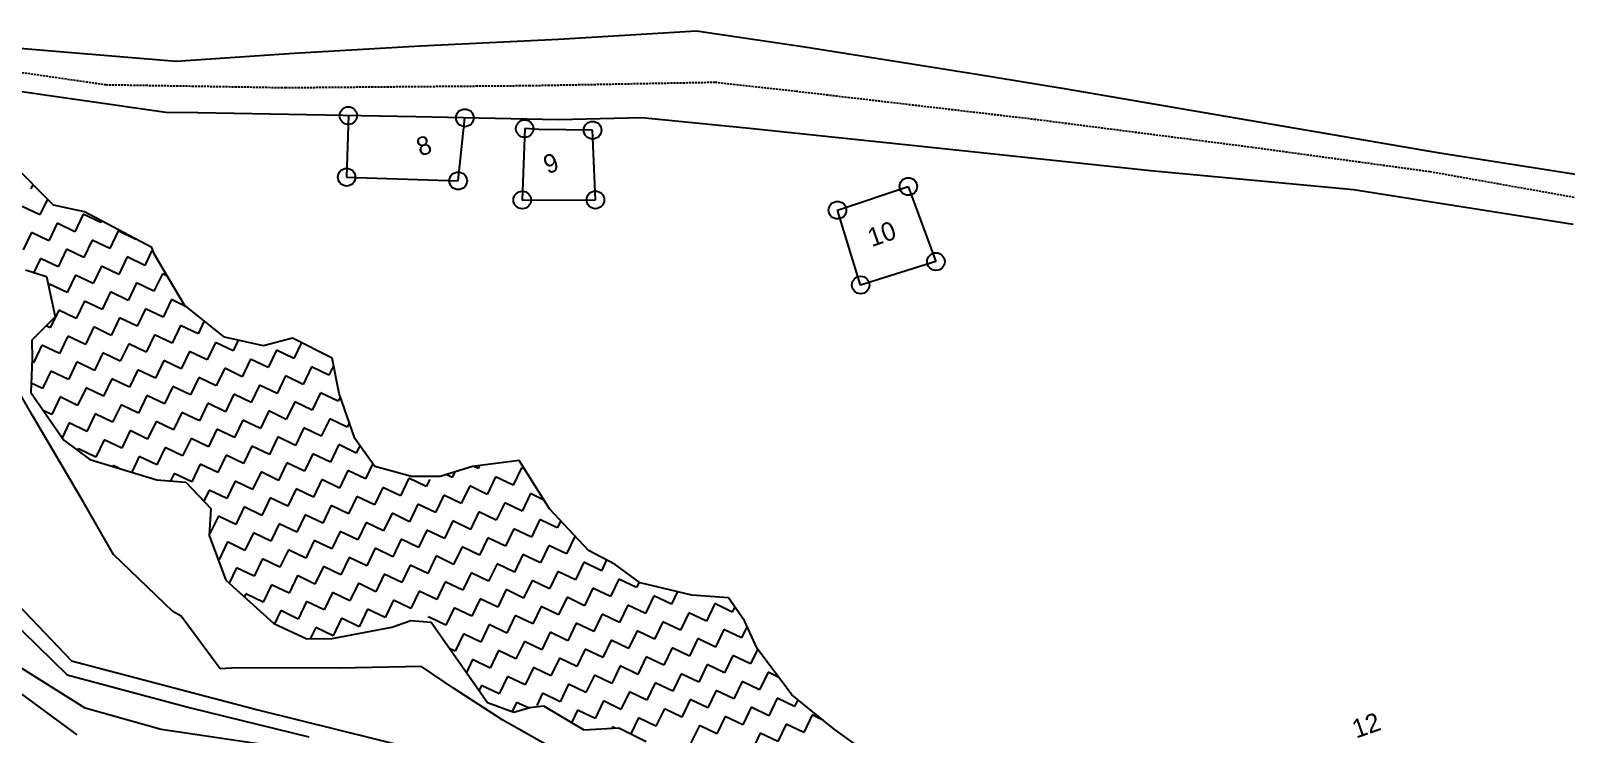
# Model space of a CAD drawing. Header units: metres. Extents: x 337984 to 339512, y 1773985 to 1776276.
# Drawn here: x 338250.1 to 338625.4, y 1776081.5 to 1776253.4 of the extents above; entities that cross this region are included whole.
import ezdxf

# ---------------------------------------------------------------- set-up
doc = ezdxf.new("R2010")
doc.units = ezdxf.units.M
doc.header["$MEASUREMENT"] = 0
doc.linetypes.add('DASHED', pattern=[0.75, 0.5, -0.25])
for name, color, linetype in [('LINE_WATER', 4, 'Continuous'), ('OTHERS', 1, 'Continuous'), ('POLY_HATCH', 12, 'Continuous'), ('POLY_PARCEL', 6, 'Continuous'), ('POLY_ROAD', 30, 'Continuous'), ('POLY_WATER', 4, 'Continuous'), ('TEXT_PARCEL', 7, 'Continuous'), ('VILLAGE BOUNDRY', 121, 'Continuous')]:
    doc.layers.add(name, color=color, linetype=linetype)
doc.styles.add('TEXT_MAP', font='KRDEV050.TTF', dxfattribs={"height": 1.8})

# ---------------------------------------------------------------- blocks, each defined once
blk = doc.blocks.new('MNBBVXCZX')
for centre in [(338327.76, 1776232.62), (338356.22, 1776232.06), (338370.85, 1776229.43), (338387.44, 1776229.05), (338327.35, 1776217.57), (338354.61, 1776216.68), (338464.6, 1776215.3), (338370.26, 1776212), (338388.13, 1776212.03), (338447.28, 1776209.51), (338471.35, 1776196.95), (338452.95, 1776191.23)]:
    blk.add_circle(centre, 2.15)
at = {"layer": 'LINE_WATER'}
for p, q in [((338244.52, 1776110.2), (338259.01, 1776095.99)), ((338263.48, 1776087.87), (338235.48, 1776105.35)), ((338259.01, 1776095.99), (338289.16, 1776087.91)), ((338281.99, 1776082.65), (338263.48, 1776087.87)), ((338289.16, 1776087.91), (338318.09, 1776080.85)), ((338322.11, 1776076.71), (338281.99, 1776082.65))]:
    blk.add_line(p, q, dxfattribs=at)
at = {"layer": 'OTHERS', "linetype": 'DASHED'}
for p, q in [((338268.52, 1776240.1), (338237.51, 1776244.61)), ((338312.47, 1776239.38), (338268.52, 1776240.1)), ((338372.12, 1776239.88), (338312.47, 1776239.38)), ((338417.45, 1776240.71), (338372.12, 1776239.88)), ((338437.24, 1776238.51), (338417.45, 1776240.71)), ((338495.71, 1776231.64), (338437.24, 1776238.51)), ((338548.67, 1776224.83), (338495.71, 1776231.64)), ((338592.15, 1776218.87), (338548.67, 1776224.83)), ((338642.04, 1776210), (338592.15, 1776218.87))]:
    blk.add_line(p, q, dxfattribs=at)
at = {"layer": 'POLY_HATCH'}
for p, q in [((338255.69, 1776210.76), (338245.66, 1776220.81)), ((338263.31, 1776209.07), (338255.69, 1776210.76)), ((338279.76, 1776200.39), (338263.31, 1776209.07)), ((338280.36, 1776198.7), (338279.76, 1776200.39)), ((338287.75, 1776186.29), (338280.36, 1776198.7)), ((338248.86, 1776194.96), (338253.98, 1776193.34)), ((338253.98, 1776193.34), (338256.13, 1776183.46)), ((338297.51, 1776178.51), (338287.75, 1776186.29)), ((338256.13, 1776183.46), (338250.39, 1776177.77)), ((338250.39, 1776177.77), (338250.47, 1776173.23)), ((338307, 1776176.34), (338297.51, 1776178.51)), ((338314.11, 1776178.27), (338307, 1776176.34)), ((338323.79, 1776173.4), (338314.11, 1776178.27)), ((338250.47, 1776173.23), (338250.15, 1776164.95)), ((338325.52, 1776164.7), (338323.79, 1776173.4)), ((338250.15, 1776164.95), (338258.21, 1776153.35)), ((338329.38, 1776153.71), (338325.52, 1776164.7)), ((338258.21, 1776153.35), (338264.63, 1776148.58)), ((338334.25, 1776146.88), (338329.38, 1776153.71)), ((338264.63, 1776148.58), (338280.97, 1776143.68)), ((338369.51, 1776148.4), (338358.09, 1776146.86)), ((338376.9, 1776136.56), (338369.51, 1776148.4)), ((338343.18, 1776144.47), (338334.25, 1776146.88)), ((338350.2, 1776144.47), (338343.18, 1776144.47)), ((338358.09, 1776146.86), (338350.2, 1776144.47)), ((338280.97, 1776143.68), (338288.07, 1776143.09)), ((338288.07, 1776143.09), (338294.13, 1776136.66)), ((338294.13, 1776136.66), (338293.78, 1776130.08)), ((338386.46, 1776126.37), (338376.9, 1776136.56)), ((338293.78, 1776130.08), (338297.81, 1776119.15)), ((338392.97, 1776122.96), (338386.46, 1776126.37)), ((338399.11, 1776118.46), (338392.97, 1776122.96)), ((338297.81, 1776119.15), (338309.53, 1776108.56)), ((338411.73, 1776115.49), (338399.11, 1776118.46)), ((338420.69, 1776114.84), (338411.73, 1776115.49)), ((338424.58, 1776109.18), (338420.69, 1776114.84)), ((338309.53, 1776108.56), (338317.63, 1776104.81)), ((338323.82, 1776104.85), (338338.36, 1776107.63)), ((338338.36, 1776107.63), (338343.02, 1776109.26)), ((338343.02, 1776109.26), (338348, 1776108.88)), ((338348, 1776108.88), (338361.78, 1776089.24)), ((338427.69, 1776102.48), (338424.58, 1776109.18)), ((338317.63, 1776104.81), (338323.82, 1776104.85)), ((338436.12, 1776091.11), (338427.69, 1776102.48)), ((338361.78, 1776089.24), (338368.24, 1776086.85)), ((338368.24, 1776086.85), (338372.1, 1776088.01)), ((338372.1, 1776088.01), (338375.45, 1776088.41)), ((338375.45, 1776088.41), (338385.27, 1776082.55)), ((338446.45, 1776082.77), (338436.12, 1776091.11)), ((338385.27, 1776082.55), (338393.82, 1776083.03)), ((338393.82, 1776083.03), (338400.51, 1776079.69)), ((338455.11, 1776076.51), (338446.45, 1776082.77))]:
    blk.add_line(p, q, dxfattribs=at)
at = {"layer": 'POLY_HATCH', "linetype": 'Continuous'}
for p, q in [((338250.67, 1776215.79), (338250.14, 1776214.69)), ((338254.22, 1776212.23), (338252.37, 1776208.36)), ((338252.37, 1776208.36), (338248.09, 1776210.41)), ((338262.97, 1776208.53), (338260.92, 1776204.26)), ((338267.25, 1776206.48), (338262.97, 1776208.53)), ((338250.31, 1776204.08), (338248.26, 1776199.81)), ((338254.59, 1776202.03), (338250.31, 1776204.08)), ((338256.64, 1776206.31), (338254.59, 1776202.03)), ((338260.92, 1776204.26), (338256.64, 1776206.31)), ((338267.45, 1776206.88), (338267.25, 1776206.48)), ((338271.53, 1776204.43), (338269.48, 1776200.15)), ((338275.81, 1776202.37), (338271.53, 1776204.43)), ((338265.2, 1776202.2), (338263.15, 1776197.92)), ((338269.48, 1776200.15), (338265.2, 1776202.2)), ((338275.85, 1776202.45), (338275.81, 1776202.37)), ((338252.54, 1776197.75), (338250.89, 1776194.32)), ((338256.82, 1776195.7), (338252.54, 1776197.75)), ((338258.87, 1776199.98), (338256.82, 1776195.7)), ((338263.15, 1776197.92), (338258.87, 1776199.98)), ((338273.75, 1776198.1), (338271.7, 1776193.82)), ((338278.03, 1776196.04), (338273.75, 1776198.1)), ((338279.77, 1776199.67), (338278.03, 1776196.04)), ((338261.09, 1776193.65), (338259.04, 1776189.37)), ((338265.37, 1776191.59), (338261.09, 1776193.65)), ((338267.42, 1776195.87), (338265.37, 1776191.59)), ((338271.7, 1776193.82), (338267.42, 1776195.87)), ((338282.31, 1776193.99), (338280.26, 1776189.71)), ((338283.51, 1776193.42), (338282.31, 1776193.99)), ((338254.76, 1776191.42), (338254.51, 1776190.9)), ((338259.04, 1776189.37), (338254.76, 1776191.42)), ((338269.65, 1776189.54), (338267.59, 1776185.26)), ((338273.93, 1776187.49), (338269.65, 1776189.54)), ((338275.98, 1776191.77), (338273.93, 1776187.49)), ((338280.26, 1776189.71), (338275.98, 1776191.77)), ((338256.99, 1776185.09), (338254.93, 1776180.81)), ((338261.26, 1776183.04), (338256.99, 1776185.09)), ((338263.32, 1776187.32), (338261.26, 1776183.04)), ((338267.59, 1776185.26), (338263.32, 1776187.32)), ((338278.2, 1776185.43), (338276.15, 1776181.16)), ((338282.48, 1776183.38), (338278.2, 1776185.43)), ((338284.53, 1776187.66), (338282.48, 1776183.38)), ((338288.31, 1776185.85), (338284.53, 1776187.66)), ((338254.93, 1776180.81), (338253.94, 1776181.29)), ((338271.87, 1776183.21), (338269.82, 1776178.93)), ((338276.15, 1776181.16), (338271.87, 1776183.21)), ((338286.76, 1776181.33), (338284.7, 1776177.05)), ((338291.04, 1776179.28), (338286.76, 1776181.33)), ((338292.56, 1776182.46), (338291.04, 1776179.28)), ((338259.21, 1776178.76), (338257.16, 1776174.48)), ((338263.49, 1776176.71), (338259.21, 1776178.76)), ((338265.54, 1776180.99), (338263.49, 1776176.71)), ((338269.82, 1776178.93), (338265.54, 1776180.99)), ((338280.43, 1776179.1), (338278.37, 1776174.83)), ((338284.7, 1776177.05), (338280.43, 1776179.1)), ((338300.83, 1776177.75), (338299.59, 1776175.17)), ((338252.88, 1776176.54), (338250.83, 1776172.26)), ((338257.16, 1776174.48), (338252.88, 1776176.54)), ((338267.77, 1776174.66), (338265.71, 1776170.38)), ((338272.04, 1776172.6), (338267.77, 1776174.66)), ((338274.1, 1776176.88), (338272.04, 1776172.6)), ((338278.37, 1776174.83), (338274.1, 1776176.88)), ((338288.98, 1776175), (338286.93, 1776170.72)), ((338293.26, 1776172.95), (338288.98, 1776175)), ((338295.31, 1776177.22), (338293.26, 1776172.95)), ((338299.59, 1776175.17), (338295.31, 1776177.22)), ((338310.2, 1776175.34), (338308.15, 1776171.06)), ((338314.48, 1776173.29), (338310.2, 1776175.34)), ((338316.33, 1776177.15), (338314.48, 1776173.29)), ((338250.83, 1776172.26), (338250.44, 1776172.45)), ((338255.1, 1776170.21), (338253.05, 1776165.93)), ((338259.38, 1776168.15), (338255.1, 1776170.21)), ((338261.44, 1776172.43), (338259.38, 1776168.15)), ((338265.71, 1776170.38), (338261.44, 1776172.43)), ((338276.32, 1776170.55), (338274.27, 1776166.27)), ((338280.6, 1776168.5), (338276.32, 1776170.55)), ((338282.65, 1776172.77), (338280.6, 1776168.5)), ((338286.93, 1776170.72), (338282.65, 1776172.77)), ((338297.54, 1776170.89), (338295.48, 1776166.61)), ((338301.81, 1776168.84), (338297.54, 1776170.89)), ((338303.87, 1776173.12), (338301.81, 1776168.84)), ((338308.15, 1776171.06), (338303.87, 1776173.12)), ((338318.75, 1776171.23), (338316.7, 1776166.96)), ((338323.03, 1776169.18), (338318.75, 1776171.23)), ((338324.16, 1776171.53), (338323.03, 1776169.18)), ((338253.05, 1776165.93), (338250.24, 1776167.28)), ((338269.99, 1776168.33), (338267.94, 1776164.05)), ((338274.27, 1776166.27), (338269.99, 1776168.33)), ((338284.88, 1776166.44), (338282.82, 1776162.17)), ((338289.15, 1776164.39), (338284.88, 1776166.44)), ((338291.21, 1776168.67), (338289.15, 1776164.39)), ((338295.48, 1776166.61), (338291.21, 1776168.67)), ((338306.09, 1776166.79), (338304.04, 1776162.51)), ((338310.37, 1776164.73), (338306.09, 1776166.79)), ((338312.42, 1776169.01), (338310.37, 1776164.73)), ((338316.7, 1776166.96), (338312.42, 1776169.01)), ((338257.33, 1776163.88), (338255.28, 1776159.6)), ((338261.61, 1776161.82), (338257.33, 1776163.88)), ((338263.66, 1776166.1), (338261.61, 1776161.82)), ((338267.94, 1776164.05), (338263.66, 1776166.1)), ((338278.55, 1776164.22), (338276.49, 1776159.94)), ((338282.82, 1776162.17), (338278.55, 1776164.22)), ((338299.76, 1776164.56), (338297.71, 1776160.28)), ((338304.04, 1776162.51), (338299.76, 1776164.56)), ((338314.65, 1776162.68), (338312.59, 1776158.4)), ((338318.92, 1776160.63), (338314.65, 1776162.68)), ((338320.98, 1776164.9), (338318.92, 1776160.63)), ((338325.25, 1776162.85), (338320.98, 1776164.9)), ((338325.78, 1776163.95), (338325.25, 1776162.85)), ((338255.28, 1776159.6), (338253.17, 1776160.61)), ((338265.88, 1776159.77), (338263.83, 1776155.49)), ((338270.16, 1776157.72), (338265.88, 1776159.77)), ((338272.21, 1776161.99), (338270.16, 1776157.72)), ((338276.49, 1776159.94), (338272.21, 1776161.99)), ((338287.1, 1776160.11), (338285.05, 1776155.84)), ((338291.38, 1776158.06), (338287.1, 1776160.11)), ((338293.43, 1776162.34), (338291.38, 1776158.06)), ((338297.71, 1776160.28), (338293.43, 1776162.34)), ((338308.32, 1776160.46), (338306.26, 1776156.18)), ((338312.59, 1776158.4), (338308.32, 1776160.46)), ((338259.55, 1776157.55), (338257.81, 1776153.92)), ((338263.83, 1776155.49), (338259.55, 1776157.55)), ((338274.44, 1776155.66), (338272.39, 1776151.39)), ((338278.72, 1776153.61), (338274.44, 1776155.66)), ((338280.77, 1776157.89), (338278.72, 1776153.61)), ((338285.05, 1776155.84), (338280.77, 1776157.89)), ((338295.66, 1776156.01), (338293.6, 1776151.73)), ((338299.93, 1776153.95), (338295.66, 1776156.01)), ((338301.99, 1776158.23), (338299.93, 1776153.95)), ((338306.26, 1776156.18), (338301.99, 1776158.23)), ((338316.87, 1776156.35), (338314.82, 1776152.07)), ((338321.15, 1776154.3), (338316.87, 1776156.35)), ((338323.2, 1776158.57), (338321.15, 1776154.3)), ((338327.48, 1776156.52), (338323.2, 1776158.57)), ((338328.01, 1776157.62), (338327.48, 1776156.52)), ((338268.11, 1776153.44), (338266.06, 1776149.16)), ((338272.39, 1776151.39), (338268.11, 1776153.44)), ((338282.99, 1776151.56), (338280.94, 1776147.28)), ((338287.27, 1776149.5), (338282.99, 1776151.56)), ((338289.32, 1776153.78), (338287.27, 1776149.5)), ((338293.6, 1776151.73), (338289.32, 1776153.78)), ((338304.21, 1776151.9), (338302.16, 1776147.62)), ((338308.49, 1776149.85), (338304.21, 1776151.9)), ((338310.54, 1776154.12), (338308.49, 1776149.85)), ((338314.82, 1776152.07), (338310.54, 1776154.12)), ((338325.43, 1776152.24), (338323.37, 1776147.97)), ((338329.7, 1776150.19), (338325.43, 1776152.24)), ((338330.58, 1776152.02), (338329.7, 1776150.19)), ((338261.78, 1776151.22), (338261.6, 1776150.84)), ((338266.06, 1776149.16), (338261.78, 1776151.22)), ((338276.66, 1776149.33), (338274.83, 1776145.52)), ((338280.94, 1776147.28), (338276.66, 1776149.33)), ((338297.88, 1776149.68), (338295.83, 1776145.4)), ((338302.16, 1776147.62), (338297.88, 1776149.68)), ((338312.76, 1776147.79), (338310.71, 1776143.52)), ((338317.04, 1776145.74), (338312.76, 1776147.79)), ((338319.1, 1776150.02), (338317.04, 1776145.74)), ((338323.37, 1776147.97), (338319.1, 1776150.02)), ((338333.73, 1776147.61), (338331.93, 1776143.86)), ((338270.33, 1776147.11), (338270.23, 1776146.9)), ((338271.66, 1776146.47), (338270.33, 1776147.11)), ((338285.22, 1776145.23), (338284.34, 1776143.4)), ((338289.5, 1776143.17), (338285.22, 1776145.23)), ((338291.55, 1776147.45), (338289.5, 1776143.17)), ((338295.83, 1776145.4), (338291.55, 1776147.45)), ((338306.43, 1776145.57), (338304.38, 1776141.29)), ((338310.71, 1776143.52), (338306.43, 1776145.57)), ((338327.65, 1776145.91), (338325.6, 1776141.63)), ((338331.93, 1776143.86), (338327.65, 1776145.91)), ((338342.54, 1776144.03), (338340.48, 1776139.75)), ((338346.81, 1776141.98), (338342.54, 1776144.03)), ((338353.14, 1776144.2), (338351.66, 1776144.91)), ((338353.8, 1776145.56), (338353.14, 1776144.2)), ((338359.47, 1776146.43), (338358.46, 1776146.91)), ((338359.79, 1776147.09), (338359.47, 1776146.43)), ((338363.75, 1776144.37), (338361.7, 1776140.1)), ((338368.03, 1776142.32), (338363.75, 1776144.37)), ((338370.08, 1776146.6), (338368.03, 1776142.32)), ((338370.88, 1776146.22), (338370.08, 1776146.6)), ((338293.77, 1776141.12), (338292.47, 1776138.42)), ((338298.05, 1776139.07), (338293.77, 1776141.12)), ((338300.1, 1776143.35), (338298.05, 1776139.07)), ((338304.38, 1776141.29), (338300.1, 1776143.35)), ((338314.99, 1776141.46), (338312.94, 1776137.19)), ((338319.27, 1776139.41), (338314.99, 1776141.46)), ((338321.32, 1776143.69), (338319.27, 1776139.41)), ((338325.6, 1776141.63), (338321.32, 1776143.69)), ((338336.21, 1776141.81), (338334.15, 1776137.53)), ((338340.48, 1776139.75), (338336.21, 1776141.81)), ((338347.64, 1776143.69), (338346.81, 1776141.98)), ((338357.42, 1776142.15), (338355.37, 1776137.87)), ((338361.7, 1776140.1), (338357.42, 1776142.15)), ((338372.31, 1776140.27), (338370.25, 1776135.99)), ((338375.56, 1776138.7), (338372.31, 1776140.27)), ((338302.33, 1776137.01), (338300.28, 1776132.74)), ((338306.61, 1776134.96), (338302.33, 1776137.01)), ((338308.66, 1776139.24), (338306.61, 1776134.96)), ((338312.94, 1776137.19), (338308.66, 1776139.24)), ((338323.54, 1776137.36), (338321.49, 1776133.08)), ((338327.82, 1776135.3), (338323.54, 1776137.36)), ((338329.87, 1776139.58), (338327.82, 1776135.3)), ((338334.15, 1776137.53), (338329.87, 1776139.58)), ((338344.76, 1776137.7), (338342.71, 1776133.42)), ((338349.04, 1776135.65), (338344.76, 1776137.7)), ((338351.09, 1776139.92), (338349.04, 1776135.65)), ((338355.37, 1776137.87), (338351.09, 1776139.92)), ((338365.98, 1776138.04), (338363.92, 1776133.76)), ((338370.25, 1776135.99), (338365.98, 1776138.04)), ((338296, 1776134.79), (338293.94, 1776130.51)), ((338300.28, 1776132.74), (338296, 1776134.79)), ((338310.88, 1776132.91), (338308.83, 1776128.63)), ((338315.16, 1776130.86), (338310.88, 1776132.91)), ((338317.21, 1776135.13), (338315.16, 1776130.86)), ((338321.49, 1776133.08), (338317.21, 1776135.13)), ((338332.1, 1776133.25), (338330.05, 1776128.97)), ((338336.38, 1776131.2), (338332.1, 1776133.25)), ((338338.43, 1776135.48), (338336.38, 1776131.2)), ((338342.71, 1776133.42), (338338.43, 1776135.48)), ((338353.32, 1776133.59), (338351.26, 1776129.32)), ((338357.59, 1776131.54), (338353.32, 1776133.59)), ((338359.65, 1776135.82), (338357.59, 1776131.54)), ((338363.92, 1776133.76), (338359.65, 1776135.82)), ((338374.53, 1776133.94), (338372.48, 1776129.66)), ((338378.81, 1776131.88), (338374.53, 1776133.94)), ((338379.65, 1776133.63), (338378.81, 1776131.88)), ((338293.94, 1776130.51), (338293.81, 1776130.58)), ((338304.55, 1776130.68), (338302.5, 1776126.41)), ((338308.83, 1776128.63), (338304.55, 1776130.68)), ((338319.44, 1776128.8), (338317.38, 1776124.52)), ((338323.72, 1776126.75), (338319.44, 1776128.8)), ((338325.77, 1776131.03), (338323.72, 1776126.75)), ((338330.05, 1776128.97), (338325.77, 1776131.03)), ((338340.65, 1776129.14), (338338.6, 1776124.87)), ((338344.93, 1776127.09), (338340.65, 1776129.14)), ((338346.98, 1776131.37), (338344.93, 1776127.09)), ((338351.26, 1776129.32), (338346.98, 1776131.37)), ((338361.87, 1776129.49), (338359.82, 1776125.21)), ((338366.15, 1776127.43), (338361.87, 1776129.49)), ((338368.2, 1776131.71), (338366.15, 1776127.43)), ((338372.48, 1776129.66), (338368.2, 1776131.71)), ((338383.09, 1776129.83), (338381.03, 1776125.55)), ((338383.31, 1776129.72), (338383.09, 1776129.83)), ((338298.22, 1776128.46), (338296.17, 1776124.18)), ((338302.5, 1776126.41), (338298.22, 1776128.46)), ((338313.11, 1776126.58), (338311.05, 1776122.3)), ((338317.38, 1776124.52), (338313.11, 1776126.58)), ((338334.32, 1776126.92), (338332.27, 1776122.64)), ((338338.6, 1776124.87), (338334.32, 1776126.92)), ((338349.21, 1776125.04), (338347.16, 1776120.76)), ((338353.49, 1776122.99), (338349.21, 1776125.04)), ((338355.54, 1776127.26), (338353.49, 1776122.99)), ((338359.82, 1776125.21), (338355.54, 1776127.26)), ((338370.43, 1776125.38), (338368.37, 1776121.1)), ((338374.7, 1776123.33), (338370.43, 1776125.38)), ((338376.76, 1776127.61), (338374.7, 1776123.33)), ((338381.03, 1776125.55), (338376.76, 1776127.61)), ((338296.17, 1776124.18), (338295.91, 1776124.31)), ((338300.45, 1776122.13), (338298.65, 1776118.39)), ((338304.72, 1776120.08), (338300.45, 1776122.13)), ((338306.78, 1776124.35), (338304.72, 1776120.08)), ((338311.05, 1776122.3), (338306.78, 1776124.35)), ((338321.66, 1776122.47), (338319.61, 1776118.19)), ((338325.94, 1776120.42), (338321.66, 1776122.47)), ((338327.99, 1776124.7), (338325.94, 1776120.42)), ((338332.27, 1776122.64), (338327.99, 1776124.7)), ((338342.88, 1776122.81), (338340.83, 1776118.54)), ((338347.16, 1776120.76), (338342.88, 1776122.81)), ((338364.09, 1776123.16), (338362.04, 1776118.88)), ((338368.37, 1776121.1), (338364.09, 1776123.16)), ((338378.98, 1776121.27), (338376.93, 1776117)), ((338383.26, 1776119.22), (338378.98, 1776121.27)), ((338385.31, 1776123.5), (338383.26, 1776119.22)), ((338389.59, 1776121.45), (338385.31, 1776123.5)), ((338390.85, 1776124.07), (338389.59, 1776121.45)), ((338309, 1776118.02), (338306.95, 1776113.75)), ((338313.28, 1776115.97), (338309, 1776118.02)), ((338315.33, 1776120.25), (338313.28, 1776115.97)), ((338319.61, 1776118.19), (338315.33, 1776120.25)), ((338330.22, 1776118.37), (338328.16, 1776114.09)), ((338334.49, 1776116.31), (338330.22, 1776118.37)), ((338336.55, 1776120.59), (338334.49, 1776116.31)), ((338340.83, 1776118.54), (338336.55, 1776120.59)), ((338351.43, 1776118.71), (338349.38, 1776114.43)), ((338355.71, 1776116.65), (338351.43, 1776118.71)), ((338357.76, 1776120.93), (338355.71, 1776116.65)), ((338362.04, 1776118.88), (338357.76, 1776120.93)), ((338372.65, 1776119.05), (338370.6, 1776114.77)), ((338376.93, 1776117), (338372.65, 1776119.05)), ((338393.87, 1776119.39), (338391.81, 1776115.12)), ((338398.14, 1776117.34), (338393.87, 1776119.39)), ((338398.79, 1776118.69), (338398.14, 1776117.34)), ((338302.67, 1776115.8), (338302.32, 1776115.07)), ((338306.95, 1776113.75), (338302.67, 1776115.8)), ((338317.56, 1776113.92), (338315.5, 1776109.64)), ((338321.83, 1776111.86), (338317.56, 1776113.92)), ((338323.89, 1776116.14), (338321.83, 1776111.86)), ((338328.16, 1776114.09), (338323.89, 1776116.14)), ((338338.77, 1776114.26), (338336.72, 1776109.98)), ((338343.05, 1776112.21), (338338.77, 1776114.26)), ((338345.1, 1776116.48), (338343.05, 1776112.21)), ((338349.38, 1776114.43), (338345.1, 1776116.48)), ((338359.99, 1776114.6), (338357.94, 1776110.32)), ((338364.27, 1776112.55), (338359.99, 1776114.6)), ((338366.32, 1776116.83), (338364.27, 1776112.55)), ((338370.6, 1776114.77), (338366.32, 1776116.83)), ((338381.2, 1776114.94), (338379.15, 1776110.67)), ((338385.48, 1776112.89), (338381.2, 1776114.94)), ((338387.53, 1776117.17), (338385.48, 1776112.89)), ((338391.81, 1776115.12), (338387.53, 1776117.17)), ((338402.42, 1776115.29), (338400.37, 1776111.01)), ((338406.7, 1776113.23), (338402.42, 1776115.29)), ((338408.18, 1776116.33), (338406.7, 1776113.23)), ((338311.23, 1776111.69), (338309.69, 1776108.48)), ((338315.5, 1776109.64), (338311.23, 1776111.69)), ((338332.44, 1776112.03), (338330.39, 1776107.76)), ((338336.72, 1776109.98), (338332.44, 1776112.03)), ((338347.33, 1776110.15), (338347.24, 1776109.97)), ((338351.6, 1776108.1), (338347.33, 1776110.15)), ((338353.66, 1776112.38), (338351.6, 1776108.1)), ((338357.94, 1776110.32), (338353.66, 1776112.38)), ((338368.54, 1776110.5), (338366.49, 1776106.22)), ((338372.82, 1776108.44), (338368.54, 1776110.5)), ((338374.87, 1776112.72), (338372.82, 1776108.44)), ((338379.15, 1776110.67), (338374.87, 1776112.72)), ((338389.76, 1776110.84), (338387.71, 1776106.56)), ((338394.04, 1776108.78), (338389.76, 1776110.84)), ((338396.09, 1776113.06), (338394.04, 1776108.78)), ((338400.37, 1776111.01), (338396.09, 1776113.06)), ((338410.98, 1776111.18), (338408.92, 1776106.9)), ((338415.25, 1776109.13), (338410.98, 1776111.18)), ((338417.31, 1776113.4), (338415.25, 1776109.13)), ((338421.58, 1776111.35), (338417.31, 1776113.4)), ((338422.2, 1776112.64), (338421.58, 1776111.35)), ((338319.78, 1776107.59), (338318.45, 1776104.81)), ((338324.06, 1776105.53), (338319.78, 1776107.59)), ((338326.11, 1776109.81), (338324.06, 1776105.53)), ((338330.39, 1776107.76), (338326.11, 1776109.81)), ((338362.21, 1776108.27), (338360.16, 1776103.99)), ((338366.49, 1776106.22), (338362.21, 1776108.27)), ((338377.1, 1776106.39), (338375.05, 1776102.11)), ((338381.38, 1776104.34), (338377.1, 1776106.39)), ((338383.43, 1776108.61), (338381.38, 1776104.34)), ((338387.71, 1776106.56), (338383.43, 1776108.61)), ((338398.31, 1776106.73), (338396.26, 1776102.45)), ((338402.59, 1776104.68), (338398.31, 1776106.73)), ((338404.64, 1776108.96), (338402.59, 1776104.68)), ((338408.92, 1776106.9), (338404.64, 1776108.96)), ((338419.53, 1776107.07), (338417.48, 1776102.8)), ((338423.81, 1776105.02), (338419.53, 1776107.07)), ((338425.18, 1776107.88), (338423.81, 1776105.02)), ((338355.88, 1776106.05), (338353.83, 1776101.77)), ((338360.16, 1776103.99), (338355.88, 1776106.05)), ((338370.77, 1776104.16), (338368.71, 1776099.89)), ((338375.05, 1776102.11), (338370.77, 1776104.16)), ((338391.98, 1776104.51), (338389.93, 1776100.23)), ((338396.26, 1776102.45), (338391.98, 1776104.51)), ((338406.87, 1776102.63), (338404.82, 1776098.35)), ((338411.15, 1776100.57), (338406.87, 1776102.63)), ((338413.2, 1776104.85), (338411.15, 1776100.57)), ((338417.48, 1776102.8), (338413.2, 1776104.85)), ((338353.83, 1776101.77), (338352.56, 1776102.38)), ((338358.11, 1776099.72), (338356.61, 1776096.6)), ((338362.38, 1776097.66), (338358.11, 1776099.72)), ((338364.44, 1776101.94), (338362.38, 1776097.66)), ((338368.71, 1776099.89), (338364.44, 1776101.94)), ((338379.32, 1776100.06), (338377.27, 1776095.78)), ((338383.6, 1776098.01), (338379.32, 1776100.06)), ((338385.65, 1776102.28), (338383.6, 1776098.01)), ((338389.93, 1776100.23), (338385.65, 1776102.28)), ((338400.54, 1776100.4), (338398.49, 1776096.12)), ((338404.82, 1776098.35), (338400.54, 1776100.4)), ((338421.75, 1776100.74), (338419.7, 1776096.47)), ((338426.03, 1776098.69), (338421.75, 1776100.74)), ((338427.79, 1776102.35), (338426.03, 1776098.69)), ((338366.66, 1776095.61), (338364.61, 1776091.33)), ((338370.94, 1776093.56), (338366.66, 1776095.61)), ((338372.99, 1776097.83), (338370.94, 1776093.56)), ((338377.27, 1776095.78), (338372.99, 1776097.83)), ((338387.88, 1776095.95), (338385.82, 1776091.68)), ((338392.15, 1776093.9), (338387.88, 1776095.95)), ((338394.21, 1776098.18), (338392.15, 1776093.9)), ((338398.49, 1776096.12), (338394.21, 1776098.18)), ((338409.09, 1776096.29), (338407.04, 1776092.02)), ((338413.37, 1776094.24), (338409.09, 1776096.29)), ((338415.42, 1776098.52), (338413.37, 1776094.24)), ((338419.7, 1776096.47), (338415.42, 1776098.52)), ((338430.31, 1776096.64), (338428.26, 1776092.36)), ((338432.97, 1776095.36), (338430.31, 1776096.64)), ((338360.33, 1776093.39), (338359.74, 1776092.15)), ((338364.61, 1776091.33), (338360.33, 1776093.39)), ((338375.22, 1776091.5), (338373.78, 1776088.52)), ((338379.49, 1776089.45), (338375.22, 1776091.5)), ((338381.55, 1776093.73), (338379.49, 1776089.45)), ((338385.82, 1776091.68), (338381.55, 1776093.73)), ((338396.43, 1776091.85), (338394.38, 1776087.57)), ((338400.71, 1776089.79), (338396.43, 1776091.85)), ((338402.76, 1776094.07), (338400.71, 1776089.79)), ((338407.04, 1776092.02), (338402.76, 1776094.07)), ((338417.65, 1776092.19), (338415.6, 1776087.91)), ((338421.93, 1776090.14), (338417.65, 1776092.19)), ((338423.98, 1776094.41), (338421.93, 1776090.14)), ((338428.26, 1776092.36), (338423.98, 1776094.41)), ((338368.89, 1776089.28), (338367.8, 1776087.01)), ((338371.75, 1776087.91), (338368.89, 1776089.28)), ((338390.1, 1776089.62), (338388.05, 1776085.34)), ((338394.38, 1776087.57), (338390.1, 1776089.62)), ((338404.99, 1776087.74), (338402.93, 1776083.46)), ((338409.26, 1776085.69), (338404.99, 1776087.74)), ((338411.32, 1776089.96), (338409.26, 1776085.69)), ((338415.6, 1776087.91), (338411.32, 1776089.96)), ((338426.2, 1776088.08), (338424.15, 1776083.81)), ((338430.48, 1776086.03), (338426.2, 1776088.08)), ((338432.53, 1776090.31), (338430.48, 1776086.03)), ((338436.81, 1776088.25), (338432.53, 1776090.31)), ((338437.61, 1776089.91), (338436.81, 1776088.25)), ((338383.77, 1776087.4), (338382.3, 1776084.32)), ((338388.05, 1776085.34), (338383.77, 1776087.4)), ((338398.66, 1776085.52), (338396.76, 1776081.56)), ((338402.93, 1776083.46), (338398.66, 1776085.52)), ((338419.87, 1776085.86), (338417.82, 1776081.58)), ((338424.15, 1776083.81), (338419.87, 1776085.86)), ((338434.76, 1776083.98), (338432.71, 1776079.7)), ((338439.04, 1776081.92), (338434.76, 1776083.98)), ((338441.09, 1776086.2), (338439.04, 1776081.92)), ((338443.85, 1776084.88), (338441.09, 1776086.2)), ((338392.33, 1776083.29), (338392.16, 1776082.94)), ((338392.97, 1776082.98), (338392.33, 1776083.29)), ((338413.54, 1776083.63), (338411.49, 1776079.36)), ((338417.82, 1776081.58), (338413.54, 1776083.63)), ((338428.43, 1776081.75), (338426.37, 1776077.47)), ((338432.71, 1776079.7), (338428.43, 1776081.75))]:
    blk.add_line(p, q, dxfattribs=at)
at = {"layer": 'POLY_PARCEL'}
for p, q in [((338327.76, 1776232.62), (338327.35, 1776217.57)), ((338354.61, 1776216.68), (338356.22, 1776232.06)), ((338370.85, 1776229.43), (338370.26, 1776212)), ((338374.37, 1776229.22), (338370.85, 1776229.43)), ((338387.44, 1776229.05), (338374.37, 1776229.22)), ((338388.13, 1776212.03), (338387.44, 1776229.05)), ((338327.35, 1776217.57), (338354.61, 1776216.68)), ((338447.28, 1776209.51), (338464.6, 1776215.3)), ((338464.6, 1776215.3), (338471.35, 1776196.95)), ((338370.26, 1776212), (338388.13, 1776212.03)), ((338452.95, 1776191.23), (338447.28, 1776209.51)), ((338471.35, 1776196.95), (338452.95, 1776191.23)), ((338250.57, 1776159.37), (338239.04, 1776179.28)), ((338263.06, 1776138.17), (338250.57, 1776159.37)), ((338270.37, 1776125.37), (338263.06, 1776138.17)), ((338284.89, 1776111.46), (338270.37, 1776125.37)), ((338286.89, 1776110.36), (338284.89, 1776111.46)), ((338296.44, 1776097.51), (338286.89, 1776110.36)), ((338300.6, 1776097.75), (338296.44, 1776097.51)), ((338325.51, 1776097.66), (338300.6, 1776097.75)), ((338345.63, 1776098.03), (338325.51, 1776097.66)), ((338353.46, 1776092.79), (338345.63, 1776098.03)), ((338365.55, 1776084.91), (338353.46, 1776092.79)), ((338376.49, 1776078.76), (338365.55, 1776084.91))]:
    blk.add_line(p, q, dxfattribs=at)
at = {"layer": 'POLY_ROAD'}
for p, q in [((338379.11, 1776251.33), (338412.83, 1776253.35)), ((338412.83, 1776253.35), (338439.3, 1776249.41)), ((338225.81, 1776250.94), (338258.12, 1776248.21)), ((338314.44, 1776247.88), (338345.39, 1776249.65)), ((338345.39, 1776249.65), (338379.11, 1776251.33)), ((338439.3, 1776249.41), (338481.38, 1776242.78)), ((338258.12, 1776248.21), (338285.66, 1776245.94)), ((338285.66, 1776245.94), (338314.44, 1776247.88)), ((338481.38, 1776242.78), (338502.16, 1776239.3)), ((338283.19, 1776233.41), (338237.05, 1776239.94)), ((338502.16, 1776239.3), (338593.87, 1776223.63)), ((338290.97, 1776233.3), (338283.19, 1776233.41)), ((338344.22, 1776232.32), (338290.97, 1776233.3)), ((338379.08, 1776231.56), (338344.22, 1776232.32)), ((338399.5, 1776232.05), (338379.08, 1776231.56)), ((338425.78, 1776229.47), (338399.5, 1776232.05)), ((338475.44, 1776224.28), (338425.78, 1776229.47)), ((338523.74, 1776219.15), (338475.44, 1776224.28)), ((338593.87, 1776223.63), (338655.98, 1776213.9)), ((338573.35, 1776214.46), (338523.74, 1776219.15)), ((338627.09, 1776206.03), (338573.35, 1776214.46))]:
    blk.add_line(p, q, dxfattribs=at)
at = {"layer": 'POLY_WATER'}
for p, q in [((338246.88, 1776113.3), (338260.08, 1776099.4)), ((338261.46, 1776081.32), (338231.43, 1776103.53)), ((338260.08, 1776099.4), (338305.62, 1776087.48)), ((338305.62, 1776087.48), (338344.4, 1776077.85))]:
    blk.add_line(p, q, dxfattribs=at)
at = {"layer": 'TEXT_PARCEL', "style": 'TEXT_MAP'}
for s, height, p in [('8', 4.55, (338345.38, 1776222.58)), ('9', 4.55, (338376.41, 1776218.26)), ('10', 4.555, (338455.66, 1776200.46)), ('12', 4.555, (338574.04, 1776080.42))]:
    blk.add_text(s, height=height, rotation=19.3598, dxfattribs=at).set_placement(p)

msp = doc.modelspace()

# ---------------------------------------------------------------- block references
at = {"layer": 'VILLAGE BOUNDRY'}
msp.add_blockref('MNBBVXCZX', (0, 0), dxfattribs=at)

doc.saveas('drawing.dxf')
